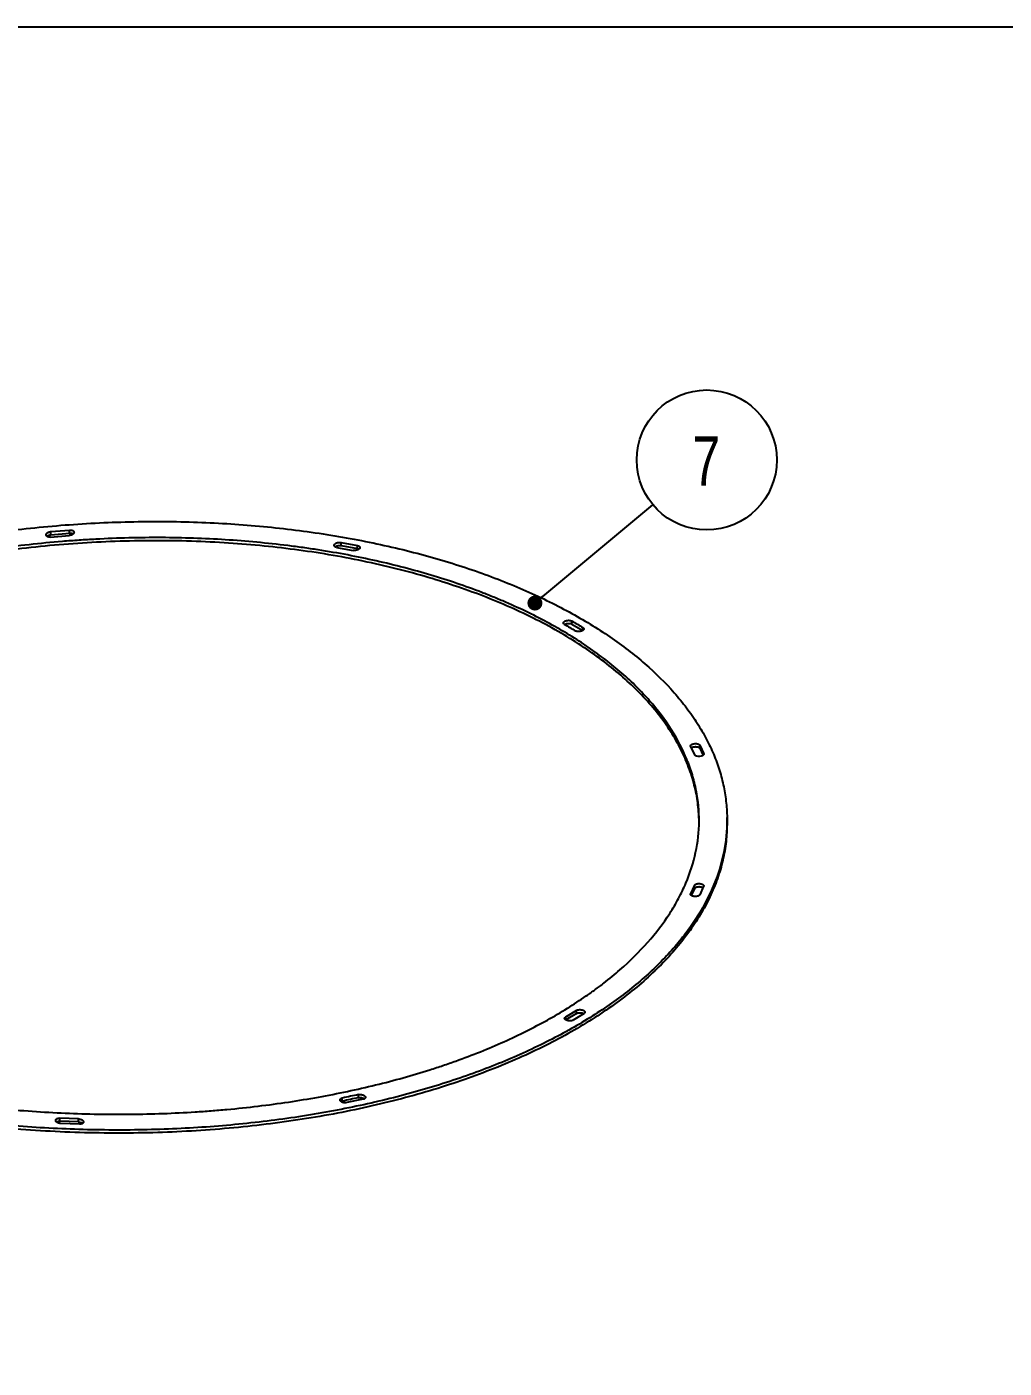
# Model space of a CAD drawing. Header units: millimetres. Extents: x 2 to 418, y 2 to 295.
# Drawn here: x 53.3 to 105.7, y 87 to 159 of the extents above; entities that cross this region are included whole.
import ezdxf

# ---------------------------------------------------------------- set-up
doc = ezdxf.new("R2010")
doc.units = ezdxf.units.MM
doc.layers.add('SHEET', color=179, linetype='Continuous')
doc.styles.add('SLDTEXTSTYLE1', font='TXT', dxfattribs={"width": 0.75})
doc.dimstyles.new('SLDDIMSTYLE0', dxfattribs={"dimtxt": 0.18, "dimasz": 0.8, "dimexe": 0, "dimexo": 0.0625, "dimgap": 0, "dimtad": 0, "dimtih": 1, "dimtoh": 1, "dimdec": 0, "dimrnd": 1e-09, "dimzin": 0, "dimdsep": 46, "dimtxsty": 'Standard', "dimblk1": 'DOT', "dimblk2": 'DOT', "dimsah": 1, "dimcen": 0.09, "dimadec": 0, "dimazin": 0, "dimtfac": 0.8, "dimtdec": 0, "dimtofl": 0, "dimtmove": 0, "dimatfit": 3, "dimldrblk": 'DOT', "dimfxl": 1, "dimfrac": 2, "dimtolj": 1, "dimtzin": 0, "dimarcsym": 0})

# ---------------------------------------------------------------- blocks, each defined once
blk = doc.blocks.new('SW_NOTE_0_7')
at = {"layer": 'SHEET', "color": 0}
blk.add_circle((2.887, 2.404), 3.756, dxfattribs=at)
at = {"layer": 'SHEET', "color": 0, "insert": (2.86, 3.677), "char_height": 2.646, "attachment_point": 2, "style": 'SLDTEXTSTYLE1'}
blk.add_mtext('7', dxfattribs=at)
blk = doc.blocks.new('_Dot')
at = {"color": 0, "linetype": 'ByBlock', "lineweight": -2}
blk.add_line((-0.5, 0), (-1, 0), dxfattribs=at)
at = {"color": 0, "linetype": 'ByBlock', "const_width": 0.5}
blk.add_lwpolyline([(-0.25, 0, 1), (0.25, 0, 1)], format="xyb", close=True, dxfattribs=at)

msp = doc.modelspace()

# ---------------------------------------------------------------- linework, layer by layer
at = {"color": 7, "linetype": 'Continuous', "lineweight": 25}
for p, q in [((54.521, 131.628), (55.52, 131.711)), ((54.545, 131.922), (55.544, 132.004)), ((54.545, 131.757), (54.545, 131.922)), ((54.545, 131.757), (55.544, 131.839)), ((55.544, 131.839), (55.544, 132.004)), ((69.868, 131.078), (70.75, 130.916)), ((70.104, 131.339), (70.986, 131.175)), ((70.104, 131.174), (70.104, 131.339)), ((70.104, 131.174), (70.986, 131.011)), ((70.986, 131.011), (70.986, 131.175)), ((82.481, 126.963), (82.481, 127.127)), ((82.481, 126.963), (83.068, 126.616)), ((83.081, 126.626), (83.081, 126.773)), ((88.858, 120.397), (88.855, 120.422)), ((88.858, 120.397), (89.069, 119.94)), ((89.346, 120.464), (89.558, 120.006)), ((89.346, 120.299), (89.346, 120.464)), ((89.346, 120.299), (89.523, 119.917)), ((89.558, 119.96), (89.558, 120.006)), ((89.065, 112.949), (88.855, 112.491)), ((88.855, 112.447), (88.855, 112.491)), ((89.065, 112.784), (88.889, 112.401)), ((89.065, 112.784), (89.065, 112.949)), ((89.554, 112.893), (89.343, 112.434)), ((82.738, 106.239), (82.146, 105.878)), ((82.146, 105.737), (82.146, 105.878)), ((82.738, 106.074), (82.163, 105.724)), ((83.141, 106.072), (82.549, 105.711)), ((82.738, 106.074), (82.738, 106.239)), ((70.173, 101.369), (70.173, 101.534)), ((71.29, 101.471), (70.423, 101.286)), ((71.04, 101.553), (71.04, 101.718)), ((56.013, 100.416), (55.019, 100.455)), ((55.019, 100.291), (55.019, 100.455)), ((56.013, 100.251), (55.019, 100.291)), ((56.068, 100.131), (55.075, 100.169)), ((56.013, 100.251), (56.013, 100.416))]:
    msp.add_line(p, q, dxfattribs=at)
at = {"color": 7, "linetype": 'Continuous', "lineweight": 25, "flags": 128}
for points in [[(89.56, 119.981), (89.561, 119.966), (89.537, 119.927), (89.486, 119.893), (89.417, 119.868), (89.336, 119.856), (89.253, 119.856), (89.177, 119.87), (89.116, 119.895), (89.076, 119.928), (89.069, 119.94), (89.069, 119.94)], [(90.814, 116.429), (90.812, 116.511), (90.811, 116.593)]]:
    msp.add_lwpolyline(points, dxfattribs=at)
at = {"color": 7, "linetype": 'Continuous', "lineweight": 25}
for points, knots in [([(27.744, 87.042), (26.848, 87.675), (26, 88.332), (24.795, 89.362), (24.403, 89.714), (23.647, 90.428), (23.283, 90.791), (22.586, 91.523), (22.252, 91.893), (21.612, 92.643), (21.306, 93.022), (20.724, 93.789), (20.447, 94.177), (19.921, 94.962), (19.673, 95.359), (19.206, 96.162), (18.986, 96.569), (18.577, 97.391), (18.388, 97.805), (18.044, 98.636), (17.888, 99.051), (17.609, 99.886), (17.485, 100.305), (17.27, 101.145), (17.178, 101.566), (17.027, 102.411), (16.967, 102.836), (16.879, 103.686), (16.851, 104.113), (16.828, 104.971), (16.832, 105.402), (16.875, 106.262), (16.912, 106.69), (17.019, 107.541), (17.088, 107.965), (17.344, 109.23), (17.577, 110.067), (18.02, 111.311), (18.184, 111.723), (18.542, 112.546), (18.737, 112.956), (19.16, 113.772), (19.387, 114.178), (19.87, 114.978), (20.124, 115.373), (20.662, 116.153), (20.944, 116.538), (21.537, 117.299), (21.846, 117.675), (22.493, 118.417), (22.83, 118.783), (23.531, 119.506), (23.894, 119.863), (24.651, 120.568), (25.043, 120.917), (25.853, 121.602), (26.27, 121.939), (27.123, 122.595), (27.56, 122.916), (28.453, 123.543), (28.91, 123.85), (29.844, 124.449), (30.321, 124.742), (31.294, 125.313), (31.791, 125.592), (32.805, 126.135), (33.321, 126.399), (34.376, 126.915), (34.914, 127.167), (36.004, 127.652), (36.555, 127.886), (37.666, 128.336), (38.228, 128.551), (39.361, 128.966), (39.933, 129.165), (41.087, 129.546), (41.669, 129.728), (42.845, 130.075), (43.438, 130.24), (44.634, 130.554), (45.238, 130.702), (46.456, 130.982), (47.072, 131.113), (48.301, 131.357), (48.916, 131.47), (50.146, 131.676), (50.761, 131.77), (51.991, 131.94), (52.606, 132.016), (53.836, 132.151), (54.452, 132.209), (55.682, 132.308), (56.297, 132.348), (57.528, 132.412), (58.144, 132.434), (59.375, 132.462), (59.99, 132.467), (61.208, 132.46), (61.811, 132.447), (63.008, 132.404), (63.602, 132.374), (64.779, 132.297), (65.362, 132.251), (66.518, 132.14), (67.091, 132.077), (68.227, 131.934), (68.79, 131.854), (69.906, 131.678), (70.459, 131.581), (71.553, 131.372), (72.094, 131.259), (73.156, 131.019), (73.676, 130.892), (74.697, 130.624), (75.199, 130.482), (76.182, 130.186), (76.664, 130.031), (77.609, 129.708), (78.073, 129.539), (78.98, 129.189), (79.424, 129.007), (80.293, 128.63), (80.718, 128.435), (81.547, 128.031), (81.951, 127.822), (82.732, 127.396), (83.109, 127.179), (83.837, 126.734), (84.188, 126.507), (84.865, 126.043), (85.191, 125.807), (85.816, 125.325), (86.116, 125.08), (86.978, 124.331), (87.502, 123.813), (88.207, 123.011), (88.429, 122.741), (88.841, 122.195), (89.033, 121.92), (89.386, 121.366), (89.548, 121.087), (89.843, 120.526), (89.975, 120.244), (90.212, 119.676), (90.316, 119.39), (90.495, 118.815), (90.569, 118.526), (90.69, 117.944), (90.735, 117.652), (90.796, 117.064), (90.812, 116.769), (90.813, 115.887), (90.754, 115.302), (90.519, 114.143), (90.343, 113.567), (89.876, 112.426), (89.584, 111.86), (89.057, 111.02), (88.867, 110.742), (88.459, 110.192), (88.241, 109.92), (87.779, 109.385), (87.536, 109.121), (87.022, 108.601), (86.753, 108.345), (86.188, 107.841), (85.892, 107.592), (85.276, 107.103), (84.955, 106.863), (84.287, 106.39), (83.94, 106.158), (83.22, 105.701), (82.846, 105.476), (82.076, 105.038), (81.68, 104.825), (80.868, 104.411), (80.453, 104.211), (79.603, 103.821), (79.167, 103.632), (78.277, 103.266), (77.823, 103.09), (76.894, 102.749), (76.42, 102.584), (75.452, 102.268), (74.959, 102.116), (73.952, 101.825), (73.438, 101.685), (72.392, 101.42), (71.86, 101.295), (70.788, 101.059), (70.247, 100.95), (69.152, 100.745), (68.599, 100.65), (66.923, 100.387), (65.785, 100.242), (63.461, 100.014), (62.277, 99.93), (60.467, 99.852), (59.859, 99.835), (58.64, 99.815), (58.029, 99.814), (56.807, 99.827), (56.196, 99.842), (54.97, 99.888), (54.357, 99.919), (53.128, 99.998), (52.513, 100.045), (51.281, 100.156), (50.664, 100.219), (49.43, 100.363), (48.812, 100.443), (47.574, 100.621), (46.952, 100.718), (45.715, 100.929), (45.099, 101.043), (43.876, 101.286), (43.269, 101.415), (42.063, 101.688), (41.463, 101.833), (40.272, 102.137), (39.681, 102.297), (38.507, 102.633), (37.923, 102.808), (36.764, 103.175), (36.189, 103.366), (35.046, 103.764), (34.478, 103.971), (33.352, 104.402), (32.794, 104.625), (31.145, 105.314), (30.078, 105.8), (28.008, 106.825), (27.006, 107.363), (25.065, 108.493), (24.127, 109.085), (23.222, 109.704)], [0.0001787, 0.0001787, 0.0001787, 0.0001787, 0.015625, 0.015625, 0.0234375, 0.0234375, 0.03125, 0.03125, 0.0390625, 0.0390625, 0.046875, 0.046875, 0.0546875, 0.0546875, 0.0625, 0.0625, 0.0703125, 0.0703125, 0.078125, 0.078125, 0.0859375, 0.0859375, 0.09375, 0.09375, 0.1015625, 0.1015625, 0.109375, 0.109375, 0.1171875, 0.1171875, 0.125, 0.125, 0.1328125, 0.1328125, 0.140625, 0.140625, 0.15625, 0.15625, 0.1640625, 0.1640625, 0.171875, 0.171875, 0.1796875, 0.1796875, 0.1875, 0.1875, 0.1953125, 0.1953125, 0.203125, 0.203125, 0.2109375, 0.2109375, 0.21875, 0.21875, 0.2265625, 0.2265625, 0.234375, 0.234375, 0.2421875, 0.2421875, 0.25, 0.25, 0.2578125, 0.2578125, 0.265625, 0.265625, 0.2734375, 0.2734375, 0.28125, 0.28125, 0.2890625, 0.2890625, 0.296875, 0.296875, 0.3046875, 0.3046875, 0.3125, 0.3125, 0.3203125, 0.3203125, 0.328125, 0.328125, 0.3359375, 0.3359375, 0.34375, 0.34375, 0.3515625, 0.3515625, 0.359375, 0.359375, 0.3671875, 0.3671875, 0.375, 0.375, 0.3828125, 0.3828125, 0.390625, 0.390625, 0.3984375, 0.3984375, 0.40625, 0.40625, 0.4140625, 0.4140625, 0.421875, 0.421875, 0.4296875, 0.4296875, 0.4375, 0.4375, 0.4453125, 0.4453125, 0.453125, 0.453125, 0.4609375, 0.4609375, 0.46875, 0.46875, 0.4765625, 0.4765625, 0.484375, 0.484375, 0.4921875, 0.4921875, 0.5, 0.5, 0.5078125, 0.5078125, 0.515625, 0.515625, 0.5234375, 0.5234375, 0.53125, 0.53125, 0.546875, 0.546875, 0.5546875, 0.5546875, 0.5625, 0.5625, 0.5703125, 0.5703125, 0.578125, 0.578125, 0.5859375, 0.5859375, 0.59375, 0.59375, 0.6015625, 0.6015625, 0.609375, 0.609375, 0.625, 0.625, 0.640625, 0.640625, 0.65625, 0.65625, 0.6640625, 0.6640625, 0.671875, 0.671875, 0.6796875, 0.6796875, 0.6875, 0.6875, 0.6953125, 0.6953125, 0.703125, 0.703125, 0.7109375, 0.7109375, 0.71875, 0.71875, 0.7265625, 0.7265625, 0.734375, 0.734375, 0.7421875, 0.7421875, 0.75, 0.75, 0.7578125, 0.7578125, 0.765625, 0.765625, 0.7734375, 0.7734375, 0.78125, 0.78125, 0.7890625, 0.7890625, 0.796875, 0.796875, 0.8125, 0.8125, 0.828125, 0.828125, 0.8359375, 0.8359375, 0.84375, 0.84375, 0.8515625, 0.8515625, 0.859375, 0.859375, 0.8671875, 0.8671875, 0.875, 0.875, 0.8828125, 0.8828125, 0.890625, 0.890625, 0.8984375, 0.8984375, 0.90625, 0.90625, 0.9140625, 0.9140625, 0.921875, 0.921875, 0.9296875, 0.9296875, 0.9375, 0.9375, 0.9453125, 0.9453125, 0.953125, 0.953125, 0.96875, 0.96875, 0.984375, 0.984375, 1, 1, 1, 1]), ([(54.521, 131.628), (54.504, 131.627), (54.488, 131.626), (54.457, 131.627), (54.441, 131.629), (54.412, 131.634), (54.398, 131.637), (54.371, 131.645), (54.359, 131.65), (54.337, 131.662), (54.327, 131.669), (54.31, 131.683), (54.303, 131.691), (54.287, 131.716), (54.282, 131.735), (54.284, 131.764), (54.287, 131.774), (54.295, 131.794), (54.3, 131.803), (54.314, 131.822), (54.323, 131.831), (54.342, 131.849), (54.353, 131.857), (54.378, 131.873), (54.391, 131.88), (54.419, 131.893), (54.434, 131.898), (54.465, 131.908), (54.48, 131.912), (54.513, 131.918), (54.529, 131.921), (54.545, 131.922)], [0, 0, 0, 0, 0.0625, 0.0625, 0.125, 0.125, 0.1875, 0.1875, 0.25, 0.25, 0.3125, 0.3125, 0.375, 0.375, 0.5, 0.5, 0.5625, 0.5625, 0.625, 0.625, 0.6875, 0.6875, 0.75, 0.75, 0.8125, 0.8125, 0.875, 0.875, 0.9375, 0.9375, 1, 1, 1, 1]), ([(54.33, 131.67), (54.341, 131.68), (54.369, 131.706), (54.435, 131.736), (54.499, 131.753), (54.536, 131.756), (54.545, 131.757)], [0, 0, 0, 0, 0.226177, 0.558136, 0.892967, 1, 1, 1, 1]), ([(55.544, 132.004), (55.561, 132.005), (55.577, 132.005), (55.608, 132.004), (55.624, 132.003), (55.653, 131.998), (55.667, 131.995), (55.694, 131.986), (55.706, 131.981), (55.728, 131.97), (55.738, 131.963), (55.755, 131.949), (55.762, 131.941), (55.778, 131.916), (55.783, 131.897), (55.781, 131.868), (55.778, 131.859), (55.77, 131.839), (55.765, 131.83), (55.751, 131.811), (55.742, 131.802), (55.723, 131.784), (55.712, 131.776), (55.687, 131.761), (55.674, 131.753), (55.646, 131.741), (55.631, 131.735), (55.6, 131.725), (55.585, 131.721), (55.552, 131.715), (55.536, 131.712), (55.52, 131.711)], [0, 0, 0, 0, 0.0625, 0.0625, 0.125, 0.125, 0.1875, 0.1875, 0.25, 0.25, 0.3125, 0.3125, 0.375, 0.375, 0.5, 0.5, 0.5625, 0.5625, 0.625, 0.625, 0.6875, 0.6875, 0.75, 0.75, 0.8125, 0.8125, 0.875, 0.875, 0.9375, 0.9375, 1, 1, 1, 1]), ([(55.544, 131.839), (55.572, 131.84), (55.628, 131.841), (55.695, 131.825), (55.723, 131.805), (55.734, 131.797)], [0, 0, 0, 0, 0.374696, 0.749458, 1, 1, 1, 1]), ([(24.283, 110.317), (25.153, 109.717), (26.053, 109.145), (27.91, 108.055), (28.867, 107.537), (30.837, 106.552), (31.85, 106.085), (33.932, 105.203), (35.001, 104.787), (36.374, 104.3), (36.65, 104.204), (37.068, 104.063), (37.207, 104.017), (37.487, 103.924), (37.628, 103.878), (38.331, 103.652), (38.897, 103.478), (40.6, 102.982), (41.746, 102.683), (44.058, 102.146), (45.224, 101.908), (47.576, 101.493), (48.762, 101.315), (50.108, 101.15), (50.257, 101.133), (50.557, 101.098), (50.707, 101.081), (51.157, 101.032), (51.456, 101.001), (52.352, 100.915), (52.947, 100.866), (54.726, 100.743), (55.904, 100.692), (58.242, 100.652), (59.402, 100.663), (61.129, 100.726), (61.703, 100.755), (62.56, 100.809), (62.845, 100.829), (63.415, 100.874), (63.699, 100.898), (65.112, 101.027), (66.215, 101.16), (68.369, 101.483), (69.419, 101.672), (70.955, 101.998), (71.46, 102.114), (72.457, 102.358), (72.95, 102.487), (73.92, 102.759), (74.399, 102.902), (74.988, 103.089), (75.106, 103.127), (75.339, 103.204), (75.456, 103.243), (75.802, 103.36), (76.031, 103.439), (77.159, 103.843), (78.02, 104.189), (79.659, 104.923), (80.437, 105.311), (81.909, 106.129), (82.604, 106.56), (83.419, 107.123), (83.579, 107.237), (83.894, 107.468), (84.048, 107.584), (84.5, 107.935), (84.788, 108.172), (85.613, 108.893), (86.11, 109.386), (87.002, 110.396), (87.396, 110.914), (87.908, 111.706), (88.065, 111.973), (88.282, 112.378), (88.35, 112.514), (88.481, 112.787), (88.543, 112.924), (88.834, 113.61), (89.009, 114.16), (89.245, 115.265), (89.307, 115.818), (89.317, 116.927), (89.266, 117.483), (89.129, 118.177), (89.098, 118.316), (89.046, 118.525), (89.028, 118.594), (88.99, 118.733), (88.97, 118.802), (88.865, 119.149), (88.767, 119.424), (88.432, 120.241), (88.154, 120.777), (87.488, 121.828), (87.101, 122.344), (86.439, 123.102), (86.204, 123.352), (85.831, 123.722), (85.703, 123.845), (85.441, 124.09), (85.306, 124.211), (84.614, 124.814), (84.014, 125.276), (82.72, 126.162), (82.028, 126.584), (80.551, 127.389), (79.766, 127.772), (78.727, 128.222), (78.516, 128.311), (78.089, 128.486), (77.872, 128.572), (77.213, 128.825), (76.766, 128.988), (75.4, 129.453), (74.456, 129.735), (72.506, 130.244), (71.499, 130.47), (69.941, 130.766), (69.413, 130.857), (68.61, 130.983), (68.34, 131.023), (67.932, 131.08), (67.796, 131.099), (67.522, 131.135), (67.384, 131.153), (66.144, 131.307), (65.027, 131.411), (62.766, 131.554), (61.622, 131.593), (59.305, 131.603), (58.134, 131.575), (56.652, 131.497), (56.355, 131.479), (55.908, 131.449), (55.758, 131.438), (55.459, 131.416), (55.31, 131.404), (54.562, 131.343), (53.966, 131.285), (52.182, 131.087), (50.999, 130.921), (48.646, 130.52), (47.475, 130.286), (45.73, 129.883), (45.15, 129.739), (44.282, 129.51), (43.994, 129.432), (43.561, 129.311), (43.417, 129.27), (43.13, 129.187), (42.986, 129.145), (41.7, 128.762), (40.584, 128.391), (38.404, 127.588), (37.34, 127.155), (35.265, 126.226), (34.253, 125.731), (33.146, 125.135), (33.024, 125.069), (32.779, 124.934), (32.658, 124.866), (32.294, 124.662), (32.055, 124.524), (31.345, 124.106), (30.882, 123.821), (29.98, 123.239), (29.539, 122.942), (28.68, 122.336), (28.261, 122.027), (27.445, 121.397), (27.048, 121.075), (26.275, 120.42), (25.899, 120.086), (25.17, 119.405), (24.817, 119.059), (24.389, 118.617), (24.304, 118.528), (24.137, 118.35), (24.054, 118.26), (23.807, 117.992), (23.647, 117.812), (22.861, 116.908), (22.289, 116.171), (21.514, 115.043), (21.27, 114.663), (20.808, 113.896), (20.592, 113.509), (20.186, 112.727), (19.998, 112.332), (19.736, 111.734), (19.653, 111.533), (19.493, 111.13), (19.416, 110.927), (19.055, 109.914), (18.829, 109.1), (18.499, 107.468), (18.396, 106.649), (18.312, 105.004), (18.332, 104.178), (18.426, 103.244), (18.438, 103.14), (18.463, 102.932), (18.476, 102.828), (18.519, 102.517), (18.552, 102.31), (18.662, 101.691), (18.751, 101.281), (19.062, 100.059), (19.33, 99.253), (19.822, 98.058), (20.001, 97.662), (20.39, 96.875), (20.6, 96.483), (20.937, 95.898), (21.053, 95.704), (21.234, 95.414), (21.295, 95.317), (21.419, 95.124), (21.482, 95.027), (21.801, 94.547), (22.07, 94.168), (22.915, 93.05), (23.53, 92.326), (24.529, 91.272), (24.874, 90.926), (25.591, 90.244), (25.962, 89.908), (27.113, 88.916), (27.932, 88.276), (28.804, 87.656)], [0, 0, 0, 0, 0.015625, 0.015625, 0.03125, 0.03125, 0.046875, 0.046875, 0.0625, 0.0625, 0.066406, 0.066406, 0.068359, 0.068359, 0.070313, 0.070313, 0.078125, 0.078125, 0.09375, 0.09375, 0.109375, 0.109375, 0.125, 0.125, 0.126953, 0.126953, 0.128906, 0.128906, 0.132813, 0.132813, 0.140625, 0.140625, 0.15625, 0.15625, 0.171875, 0.171875, 0.179688, 0.179688, 0.183594, 0.183594, 0.1875, 0.1875, 0.203125, 0.203125, 0.21875, 0.21875, 0.226563, 0.226563, 0.234375, 0.234375, 0.242188, 0.242188, 0.244141, 0.244141, 0.246094, 0.246094, 0.25, 0.25, 0.265625, 0.265625, 0.28125, 0.28125, 0.296875, 0.296875, 0.300781, 0.300781, 0.304688, 0.304688, 0.3125, 0.3125, 0.328125, 0.328125, 0.34375, 0.34375, 0.351563, 0.351563, 0.355469, 0.355469, 0.359375, 0.359375, 0.375, 0.375, 0.390625, 0.390625, 0.40625, 0.40625, 0.410156, 0.410156, 0.412109, 0.412109, 0.414063, 0.414063, 0.421875, 0.421875, 0.4375, 0.4375, 0.453125, 0.453125, 0.460938, 0.460938, 0.464844, 0.464844, 0.46875, 0.46875, 0.484375, 0.484375, 0.5, 0.5, 0.515625, 0.515625, 0.519531, 0.519531, 0.523438, 0.523438, 0.53125, 0.53125, 0.546875, 0.546875, 0.5625, 0.5625, 0.570313, 0.570313, 0.574219, 0.574219, 0.576172, 0.576172, 0.578125, 0.578125, 0.59375, 0.59375, 0.609375, 0.609375, 0.625, 0.625, 0.628906, 0.628906, 0.630859, 0.630859, 0.632813, 0.632813, 0.640625, 0.640625, 0.65625, 0.65625, 0.671875, 0.671875, 0.679688, 0.679688, 0.683594, 0.683594, 0.685547, 0.685547, 0.6875, 0.6875, 0.703125, 0.703125, 0.71875, 0.71875, 0.734375, 0.734375, 0.736328, 0.736328, 0.738281, 0.738281, 0.742188, 0.742188, 0.75, 0.75, 0.757813, 0.757813, 0.765625, 0.765625, 0.773437, 0.773437, 0.78125, 0.78125, 0.789062, 0.789062, 0.791016, 0.791016, 0.792969, 0.792969, 0.796875, 0.796875, 0.8125, 0.8125, 0.820312, 0.820312, 0.828125, 0.828125, 0.835937, 0.835937, 0.839844, 0.839844, 0.84375, 0.84375, 0.859375, 0.859375, 0.875, 0.875, 0.890625, 0.890625, 0.892578, 0.892578, 0.894531, 0.894531, 0.898437, 0.898437, 0.90625, 0.90625, 0.921875, 0.921875, 0.929687, 0.929687, 0.9375, 0.9375, 0.941406, 0.941406, 0.943359, 0.943359, 0.945312, 0.945312, 0.953125, 0.953125, 0.96875, 0.96875, 0.976563, 0.976563, 0.984375, 0.984375, 1, 1, 1, 1]), ([(89.303, 116.555), (89.284, 116.863), (89.247, 117.496), (89.04, 118.449), (88.725, 119.409), (88.288, 120.366), (87.728, 121.315), (87.044, 122.253), (86.253, 123.153), (85.363, 124.014), (84.38, 124.834), (83.286, 125.627), (82.081, 126.389), (80.765, 127.116), (79.372, 127.788), (77.911, 128.404), (76.389, 128.963), (74.778, 129.477), (73.079, 129.94), (71.296, 130.348), (69.474, 130.691), (67.622, 130.968), (65.748, 131.181), (63.815, 131.334), (61.828, 131.423), (59.793, 131.444), (57.762, 131.397), (55.742, 131.283), (53.74, 131.105), (51.717, 130.859), (49.68, 130.543), (47.634, 130.155), (45.634, 129.703), (43.683, 129.192), (41.788, 128.624), (39.911, 127.989), (38.059, 127.285), (36.241, 126.513), (34.503, 125.69), (32.848, 124.822), (31.28, 123.912), (29.765, 122.943), (28.313, 121.915), (26.931, 120.828), (25.652, 119.711), (24.479, 118.566), (23.412, 117.4), (22.428, 116.188), (21.535, 114.933), (20.739, 113.637), (20.061, 112.332), (19.499, 111.025), (19.049, 109.718), (18.7, 108.385), (18.465, 107.029), (18.343, 105.861), (18.347, 105.15), (18.348, 104.899)], [0, 0, 0, 0, 0.017818, 0.036567, 0.055331, 0.07408, 0.093384, 0.112703, 0.132007, 0.150588, 0.169184, 0.187765, 0.206895, 0.226042, 0.245173, 0.263581, 0.282003, 0.30041, 0.319363, 0.33833, 0.357282, 0.375523, 0.393778, 0.412019, 0.4308, 0.449596, 0.468377, 0.486442, 0.504522, 0.522587, 0.541187, 0.559802, 0.578402, 0.596303, 0.614218, 0.63212, 0.650551, 0.668998, 0.68743, 0.705151, 0.722885, 0.740606, 0.758851, 0.777112, 0.795357, 0.812919, 0.830495, 0.848057, 0.866141, 0.884239, 0.902323, 0.91969, 0.937071, 0.954438, 0.972318, 0.990214, 1, 1, 1, 1]), ([(69.868, 131.078), (69.854, 131.08), (69.84, 131.084), (69.815, 131.092), (69.804, 131.097), (69.783, 131.109), (69.774, 131.115), (69.758, 131.129), (69.752, 131.137), (69.742, 131.152), (69.739, 131.161), (69.736, 131.178), (69.736, 131.187), (69.741, 131.213), (69.75, 131.232), (69.773, 131.257), (69.783, 131.266), (69.804, 131.282), (69.815, 131.289), (69.841, 131.303), (69.854, 131.309), (69.883, 131.32), (69.898, 131.325), (69.93, 131.334), (69.946, 131.337), (69.978, 131.342), (69.995, 131.344), (70.027, 131.345), (70.043, 131.345), (70.074, 131.343), (70.09, 131.341), (70.104, 131.339)], [0, 0, 0, 0, 0.0625, 0.0625, 0.125, 0.125, 0.1875, 0.1875, 0.25, 0.25, 0.3125, 0.3125, 0.375, 0.375, 0.5, 0.5, 0.5625, 0.5625, 0.625, 0.625, 0.6875, 0.6875, 0.75, 0.75, 0.8125, 0.8125, 0.875, 0.875, 0.9375, 0.9375, 1, 1, 1, 1]), ([(69.792, 131.106), (69.807, 131.117), (69.84, 131.141), (69.914, 131.167), (69.998, 131.181), (70.063, 131.181), (70.096, 131.175), (70.104, 131.174)], [0, 0, 0, 0, 0.1969272, 0.4367038, 0.6783836, 0.9220956, 1, 1, 1, 1]), ([(70.986, 131.175), (71.001, 131.173), (71.014, 131.169), (71.039, 131.161), (71.051, 131.156), (71.072, 131.144), (71.081, 131.138), (71.096, 131.124), (71.103, 131.117), (71.112, 131.101), (71.115, 131.093), (71.119, 131.076), (71.119, 131.067), (71.114, 131.04), (71.104, 131.022), (71.081, 130.997), (71.072, 130.988), (71.051, 130.973), (71.039, 130.965), (71.014, 130.952), (71, 130.945), (70.971, 130.934), (70.956, 130.929), (70.925, 130.921), (70.909, 130.918), (70.876, 130.913), (70.86, 130.911), (70.827, 130.91), (70.811, 130.91), (70.78, 130.912), (70.765, 130.913), (70.75, 130.916)], [0, 0, 0, 0, 0.0625, 0.0625, 0.125, 0.125, 0.1875, 0.1875, 0.25, 0.25, 0.3125, 0.3125, 0.375, 0.375, 0.5, 0.5, 0.5625, 0.5625, 0.625, 0.625, 0.6875, 0.6875, 0.75, 0.75, 0.8125, 0.8125, 0.875, 0.875, 0.9375, 0.9375, 1, 1, 1, 1]), ([(70.986, 131.011), (71.011, 131.005), (71.041, 130.999), (71.059, 130.985), (71.062, 130.983)], [0, 0, 0, 0, 0.830496, 1, 1, 1, 1]), ([(82.081, 126.948), (82.071, 126.954), (82.063, 126.96), (82.049, 126.974), (82.043, 126.981), (82.035, 126.996), (82.033, 127.004), (82.031, 127.02), (82.031, 127.028), (82.036, 127.045), (82.04, 127.053), (82.051, 127.069), (82.058, 127.077), (82.083, 127.1), (82.105, 127.115), (82.144, 127.132), (82.159, 127.138), (82.188, 127.147), (82.204, 127.151), (82.235, 127.157), (82.252, 127.16), (82.284, 127.163), (82.301, 127.164), (82.333, 127.164), (82.349, 127.163), (82.38, 127.16), (82.395, 127.158), (82.423, 127.151), (82.436, 127.148), (82.46, 127.139), (82.471, 127.133), (82.481, 127.127)], [0, 0, 0, 0, 0.0625, 0.0625, 0.125, 0.125, 0.1875, 0.1875, 0.25, 0.25, 0.3125, 0.3125, 0.375, 0.375, 0.5, 0.5, 0.5625, 0.5625, 0.625, 0.625, 0.6875, 0.6875, 0.75, 0.75, 0.8125, 0.8125, 0.875, 0.875, 0.9375, 0.9375, 1, 1, 1, 1]), ([(82.085, 126.934), (82.087, 126.936), (82.104, 126.951), (82.155, 126.973), (82.233, 126.994), (82.319, 127.002), (82.399, 126.994), (82.452, 126.979), (82.476, 126.966), (82.481, 126.963)], [0, 0, 0, 0, 0.029014, 0.210361, 0.3914, 0.573154, 0.756319, 0.940988, 1, 1, 1, 1]), ([(83.081, 126.773), (83.091, 126.767), (83.099, 126.761), (83.113, 126.747), (83.119, 126.74), (83.127, 126.725), (83.13, 126.717), (83.132, 126.701), (83.131, 126.693), (83.126, 126.677), (83.122, 126.668), (83.112, 126.652), (83.105, 126.644), (83.08, 126.622), (83.057, 126.607), (83.018, 126.59), (83.004, 126.585), (82.974, 126.576), (82.959, 126.572), (82.927, 126.565), (82.91, 126.563), (82.878, 126.56), (82.862, 126.559), (82.829, 126.559), (82.813, 126.56), (82.782, 126.563), (82.767, 126.565), (82.739, 126.571), (82.726, 126.575), (82.702, 126.584), (82.691, 126.589), (82.681, 126.595)], [0, 0, 0, 0, 0.0625, 0.0625, 0.125, 0.125, 0.1875, 0.1875, 0.25, 0.25, 0.3125, 0.3125, 0.375, 0.375, 0.5, 0.5, 0.5625, 0.5625, 0.625, 0.625, 0.6875, 0.6875, 0.75, 0.75, 0.8125, 0.8125, 0.875, 0.875, 0.9375, 0.9375, 1, 1, 1, 1]), ([(88.854, 120.437), (88.858, 120.451), (88.866, 120.464), (88.893, 120.49), (88.911, 120.502), (88.944, 120.517), (88.955, 120.522), (88.98, 120.53), (88.993, 120.534), (89.02, 120.54), (89.034, 120.543), (89.062, 120.546), (89.077, 120.548), (89.106, 120.55), (89.121, 120.55), (89.15, 120.549), (89.164, 120.548), (89.192, 120.545), (89.206, 120.542), (89.231, 120.537), (89.244, 120.533), (89.267, 120.526), (89.277, 120.521), (89.297, 120.512), (89.306, 120.507), (89.321, 120.495), (89.328, 120.489), (89.339, 120.477), (89.343, 120.47), (89.346, 120.464)], [0, 0, 0, 0, 0.125, 0.125, 0.25, 0.25, 0.3125, 0.3125, 0.375, 0.375, 0.4375, 0.4375, 0.5, 0.5, 0.5625, 0.5625, 0.625, 0.625, 0.6875, 0.6875, 0.75, 0.75, 0.8125, 0.8125, 0.875, 0.875, 0.9375, 0.9375, 1, 1, 1, 1]), ([(88.893, 120.321), (88.904, 120.329), (88.93, 120.35), (88.997, 120.372), (89.078, 120.385), (89.163, 120.385), (89.241, 120.372), (89.304, 120.347), (89.335, 120.32), (89.344, 120.303), (89.346, 120.299)], [0, 0, 0, 0, 0.102943, 0.244947, 0.386007, 0.52682, 0.668169, 0.810589, 0.954155, 1, 1, 1, 1]), ([(90.807, 116.429), (90.806, 116.134), (90.802, 115.505), (90.654, 114.546), (90.396, 113.554), (90.021, 112.573), (89.533, 111.6), (88.93, 110.642), (88.217, 109.705), (87.398, 108.794), (86.478, 107.913), (85.456, 107.062), (84.333, 106.243), (83.11, 105.456), (81.793, 104.708), (80.39, 104.004), (78.91, 103.348), (77.353, 102.739), (75.719, 102.178), (74.009, 101.666), (72.23, 101.207), (70.392, 100.804), (68.506, 100.461), (66.577, 100.176), (64.604, 99.95), (62.588, 99.785), (60.532, 99.681), (58.449, 99.641), (56.351, 99.665), (54.247, 99.753), (52.136, 99.904), (50.019, 100.119), (47.897, 100.399), (45.78, 100.744), (43.68, 101.154), (41.609, 101.624), (39.57, 102.155), (37.561, 102.746), (35.584, 103.399), (33.643, 104.114), (31.748, 104.887), (29.91, 105.715), (28.134, 106.595), (26.423, 107.527), (24.77, 108.508), (23.728, 109.203), (23.205, 109.552)], [0, 0, 0, 0, 0.020121, 0.042873, 0.065559, 0.088254, 0.111034, 0.133946, 0.15686, 0.179632, 0.20233, 0.225013, 0.247752, 0.270617, 0.293565, 0.316379, 0.339092, 0.36177, 0.384481, 0.407286, 0.430227, 0.453103, 0.475843, 0.498526, 0.521213, 0.543976, 0.566863, 0.589788, 0.612577, 0.635277, 0.65795, 0.680665, 0.703475, 0.726421, 0.749282, 0.772014, 0.794693, 0.817378, 0.840124, 0.863008, 0.88594, 0.908771, 0.931529, 0.954274, 0.977078, 1, 1, 1, 1]), ([(89.065, 112.949), (89.069, 112.956), (89.074, 112.963), (89.087, 112.977), (89.095, 112.984), (89.113, 112.996), (89.124, 113.002), (89.147, 113.012), (89.16, 113.017), (89.188, 113.025), (89.202, 113.029), (89.233, 113.034), (89.249, 113.036), (89.297, 113.04), (89.33, 113.039), (89.378, 113.034), (89.394, 113.031), (89.424, 113.025), (89.439, 113.021), (89.466, 113.011), (89.478, 113.006), (89.501, 112.995), (89.511, 112.989), (89.529, 112.975), (89.536, 112.969), (89.548, 112.954), (89.553, 112.947), (89.559, 112.931), (89.56, 112.924), (89.559, 112.908), (89.558, 112.901), (89.554, 112.893)], [0, 0, 0, 0, 0.0625, 0.0625, 0.125, 0.125, 0.1875, 0.1875, 0.25, 0.25, 0.3125, 0.3125, 0.375, 0.375, 0.5, 0.5, 0.5625, 0.5625, 0.625, 0.625, 0.6875, 0.6875, 0.75, 0.75, 0.8125, 0.8125, 0.875, 0.875, 0.9375, 0.9375, 1, 1, 1, 1]), ([(89.343, 112.434), (89.34, 112.426), (89.335, 112.419), (89.322, 112.405), (89.314, 112.398), (89.295, 112.386), (89.285, 112.38), (89.261, 112.37), (89.248, 112.365), (89.221, 112.357), (89.207, 112.354), (89.176, 112.348), (89.16, 112.347), (89.112, 112.343), (89.078, 112.344), (89.03, 112.349), (89.014, 112.352), (88.984, 112.359), (88.97, 112.363), (88.943, 112.372), (88.93, 112.377), (88.908, 112.389), (88.898, 112.395), (88.88, 112.408), (88.872, 112.415), (88.86, 112.43), (88.856, 112.437), (88.85, 112.453), (88.849, 112.46), (88.849, 112.475), (88.851, 112.483), (88.855, 112.491)], [0, 0, 0, 0, 0.0625, 0.0625, 0.125, 0.125, 0.1875, 0.1875, 0.25, 0.25, 0.3125, 0.3125, 0.375, 0.375, 0.5, 0.5, 0.5625, 0.5625, 0.625, 0.625, 0.6875, 0.6875, 0.75, 0.75, 0.8125, 0.8125, 0.875, 0.875, 0.9375, 0.9375, 1, 1, 1, 1]), ([(89.065, 112.784), (89.074, 112.796), (89.091, 112.822), (89.15, 112.851), (89.225, 112.87), (89.309, 112.876), (89.393, 112.869), (89.468, 112.849), (89.502, 112.828), (89.52, 112.818)], [0, 0, 0, 0, 0.144724, 0.289474, 0.433519, 0.57635, 0.718241, 0.859871, 1, 1, 1, 1]), ([(82.549, 105.711), (82.539, 105.705), (82.529, 105.7), (82.505, 105.69), (82.491, 105.686), (82.463, 105.679), (82.449, 105.677), (82.418, 105.673), (82.402, 105.672), (82.37, 105.671), (82.354, 105.672), (82.321, 105.674), (82.304, 105.676), (82.257, 105.685), (82.226, 105.693), (82.187, 105.71), (82.174, 105.716), (82.152, 105.729), (82.142, 105.736), (82.125, 105.751), (82.118, 105.759), (82.107, 105.774), (82.103, 105.782), (82.098, 105.799), (82.097, 105.807), (82.099, 105.822), (82.101, 105.83), (82.109, 105.845), (82.114, 105.852), (82.128, 105.866), (82.136, 105.873), (82.146, 105.878)], [0, 0, 0, 0, 0.0625, 0.0625, 0.125, 0.125, 0.1875, 0.1875, 0.25, 0.25, 0.3125, 0.3125, 0.375, 0.375, 0.5, 0.5, 0.5625, 0.5625, 0.625, 0.625, 0.6875, 0.6875, 0.75, 0.75, 0.8125, 0.8125, 0.875, 0.875, 0.9375, 0.9375, 1, 1, 1, 1]), ([(82.738, 106.239), (82.747, 106.245), (82.758, 106.25), (82.782, 106.259), (82.795, 106.263), (82.823, 106.27), (82.838, 106.273), (82.869, 106.276), (82.885, 106.278), (82.917, 106.278), (82.933, 106.278), (82.966, 106.275), (82.983, 106.273), (83.03, 106.265), (83.061, 106.257), (83.1, 106.24), (83.113, 106.234), (83.135, 106.221), (83.145, 106.214), (83.162, 106.2), (83.169, 106.192), (83.18, 106.176), (83.184, 106.169), (83.189, 106.152), (83.19, 106.144), (83.188, 106.129), (83.186, 106.121), (83.178, 106.106), (83.173, 106.099), (83.159, 106.085), (83.15, 106.078), (83.141, 106.072)], [0, 0, 0, 0, 0.0625, 0.0625, 0.125, 0.125, 0.1875, 0.1875, 0.25, 0.25, 0.3125, 0.3125, 0.375, 0.375, 0.5, 0.5, 0.5625, 0.5625, 0.625, 0.625, 0.6875, 0.6875, 0.75, 0.75, 0.8125, 0.8125, 0.875, 0.875, 0.9375, 0.9375, 1, 1, 1, 1]), ([(82.738, 106.074), (82.757, 106.083), (82.795, 106.102), (82.874, 106.114), (82.96, 106.114), (83.041, 106.098), (83.099, 106.08), (83.119, 106.065), (83.123, 106.062)], [0, 0, 0, 0, 0.19186, 0.383752, 0.574751, 0.764184, 0.952377, 1, 1, 1, 1]), ([(70.423, 101.286), (70.409, 101.283), (70.394, 101.281), (70.363, 101.278), (70.347, 101.278), (70.315, 101.278), (70.298, 101.279), (70.266, 101.283), (70.249, 101.286), (70.218, 101.293), (70.203, 101.298), (70.173, 101.308), (70.159, 101.314), (70.12, 101.333), (70.098, 101.348), (70.073, 101.372), (70.067, 101.381), (70.056, 101.398), (70.052, 101.406), (70.048, 101.424), (70.048, 101.433), (70.05, 101.449), (70.053, 101.458), (70.061, 101.473), (70.067, 101.481), (70.081, 101.495), (70.09, 101.501), (70.11, 101.513), (70.121, 101.518), (70.146, 101.527), (70.159, 101.531), (70.173, 101.534)], [0, 0, 0, 0, 0.0625, 0.0625, 0.125, 0.125, 0.1875, 0.1875, 0.25, 0.25, 0.3125, 0.3125, 0.375, 0.375, 0.5, 0.5, 0.5625, 0.5625, 0.625, 0.625, 0.6875, 0.6875, 0.75, 0.75, 0.8125, 0.8125, 0.875, 0.875, 0.9375, 0.9375, 1, 1, 1, 1]), ([(71.04, 101.718), (71.054, 101.721), (71.069, 101.723), (71.1, 101.726), (71.116, 101.726), (71.149, 101.726), (71.165, 101.725), (71.197, 101.721), (71.214, 101.718), (71.245, 101.711), (71.261, 101.707), (71.29, 101.696), (71.304, 101.691), (71.343, 101.672), (71.365, 101.657), (71.39, 101.633), (71.397, 101.624), (71.407, 101.607), (71.411, 101.599), (71.415, 101.581), (71.415, 101.573), (71.413, 101.556), (71.411, 101.548), (71.402, 101.532), (71.396, 101.525), (71.382, 101.511), (71.373, 101.504), (71.353, 101.492), (71.342, 101.487), (71.317, 101.478), (71.304, 101.474), (71.29, 101.471)], [0, 0, 0, 0, 0.0625, 0.0625, 0.125, 0.125, 0.1875, 0.1875, 0.25, 0.25, 0.3125, 0.3125, 0.375, 0.375, 0.5, 0.5, 0.5625, 0.5625, 0.625, 0.625, 0.6875, 0.6875, 0.75, 0.75, 0.8125, 0.8125, 0.875, 0.875, 0.9375, 0.9375, 1, 1, 1, 1]), ([(71.04, 101.553), (71.066, 101.557), (71.118, 101.565), (71.205, 101.557), (71.285, 101.536), (71.337, 101.513), (71.354, 101.498), (71.355, 101.496)], [0, 0, 0, 0, 0.243805, 0.487648, 0.730415, 0.971244, 1, 1, 1, 1]), ([(70.107, 101.344), (70.121, 101.351), (70.14, 101.362), (70.166, 101.368), (70.173, 101.369)], [0, 0, 0, 0, 0.702725, 1, 1, 1, 1]), ([(55.075, 100.169), (55.058, 100.17), (55.042, 100.172), (55.01, 100.176), (54.993, 100.18), (54.962, 100.188), (54.947, 100.193), (54.918, 100.204), (54.904, 100.211), (54.878, 100.225), (54.867, 100.232), (54.845, 100.249), (54.836, 100.257), (54.812, 100.284), (54.802, 100.303), (54.797, 100.331), (54.796, 100.341), (54.799, 100.359), (54.802, 100.368), (54.811, 100.384), (54.818, 100.393), (54.833, 100.407), (54.842, 100.414), (54.862, 100.427), (54.874, 100.432), (54.899, 100.441), (54.912, 100.445), (54.941, 100.451), (54.956, 100.453), (54.987, 100.456), (55.003, 100.456), (55.019, 100.455)], [0, 0, 0, 0, 0.0625, 0.0625, 0.125, 0.125, 0.1875, 0.1875, 0.25, 0.25, 0.3125, 0.3125, 0.375, 0.375, 0.5, 0.5, 0.5625, 0.5625, 0.625, 0.625, 0.6875, 0.6875, 0.75, 0.75, 0.8125, 0.8125, 0.875, 0.875, 0.9375, 0.9375, 1, 1, 1, 1]), ([(54.846, 100.25), (54.848, 100.252), (54.863, 100.267), (54.914, 100.283), (54.974, 100.292), (55.011, 100.291), (55.019, 100.291)], [0, 0, 0, 0, 0.065516, 0.466957, 0.871516, 1, 1, 1, 1]), ([(56.013, 100.416), (56.03, 100.415), (56.046, 100.414), (56.078, 100.409), (56.094, 100.405), (56.126, 100.397), (56.141, 100.392), (56.17, 100.381), (56.184, 100.374), (56.209, 100.36), (56.221, 100.353), (56.242, 100.337), (56.252, 100.328), (56.275, 100.302), (56.286, 100.283), (56.291, 100.255), (56.291, 100.245), (56.288, 100.227), (56.285, 100.219), (56.276, 100.202), (56.27, 100.194), (56.255, 100.179), (56.246, 100.172), (56.226, 100.16), (56.214, 100.155), (56.189, 100.145), (56.176, 100.142), (56.147, 100.136), (56.132, 100.134), (56.101, 100.131), (56.085, 100.131), (56.068, 100.131)], [0, 0, 0, 0, 0.0625, 0.0625, 0.125, 0.125, 0.1875, 0.1875, 0.25, 0.25, 0.3125, 0.3125, 0.375, 0.375, 0.5, 0.5, 0.5625, 0.5625, 0.625, 0.625, 0.6875, 0.6875, 0.75, 0.75, 0.8125, 0.8125, 0.875, 0.875, 0.9375, 0.9375, 1, 1, 1, 1]), ([(56.013, 100.251), (56.042, 100.249), (56.099, 100.243), (56.176, 100.215), (56.226, 100.189), (56.24, 100.173), (56.241, 100.171)], [0, 0, 0, 0, 0.324421, 0.64889, 0.972014, 1, 1, 1, 1])]:
    msp.add_open_spline(points, degree=3, knots=knots, dxfattribs=at)
for points in [[(82.081, 126.948), (82.281, 126.83), (82.481, 126.713), (82.681, 126.595)], [(82.481, 127.127), (82.681, 127.009), (82.881, 126.891), (83.081, 126.773)], [(71.04, 101.718), (70.751, 101.657), (70.462, 101.595), (70.173, 101.534)], [(71.04, 101.553), (70.751, 101.492), (70.462, 101.431), (70.173, 101.369)]]:
    msp.add_open_spline(points, degree=3, dxfattribs=at)
at = {"layer": 'SHEET'}
msp.add_line((9.421, 159.002), (409.272, 159.002), dxfattribs=at)

# ---------------------------------------------------------------- block references
msp.add_blockref('SW_NOTE_0_7', (86.837, 133.36), dxfattribs=at)

# ---------------------------------------------------------------- leaders
msp.add_leader([(80.505, 128.088), (86.837, 133.36)], dimstyle='SLDDIMSTYLE0', dxfattribs=at)

doc.saveas('drawing.dxf')
